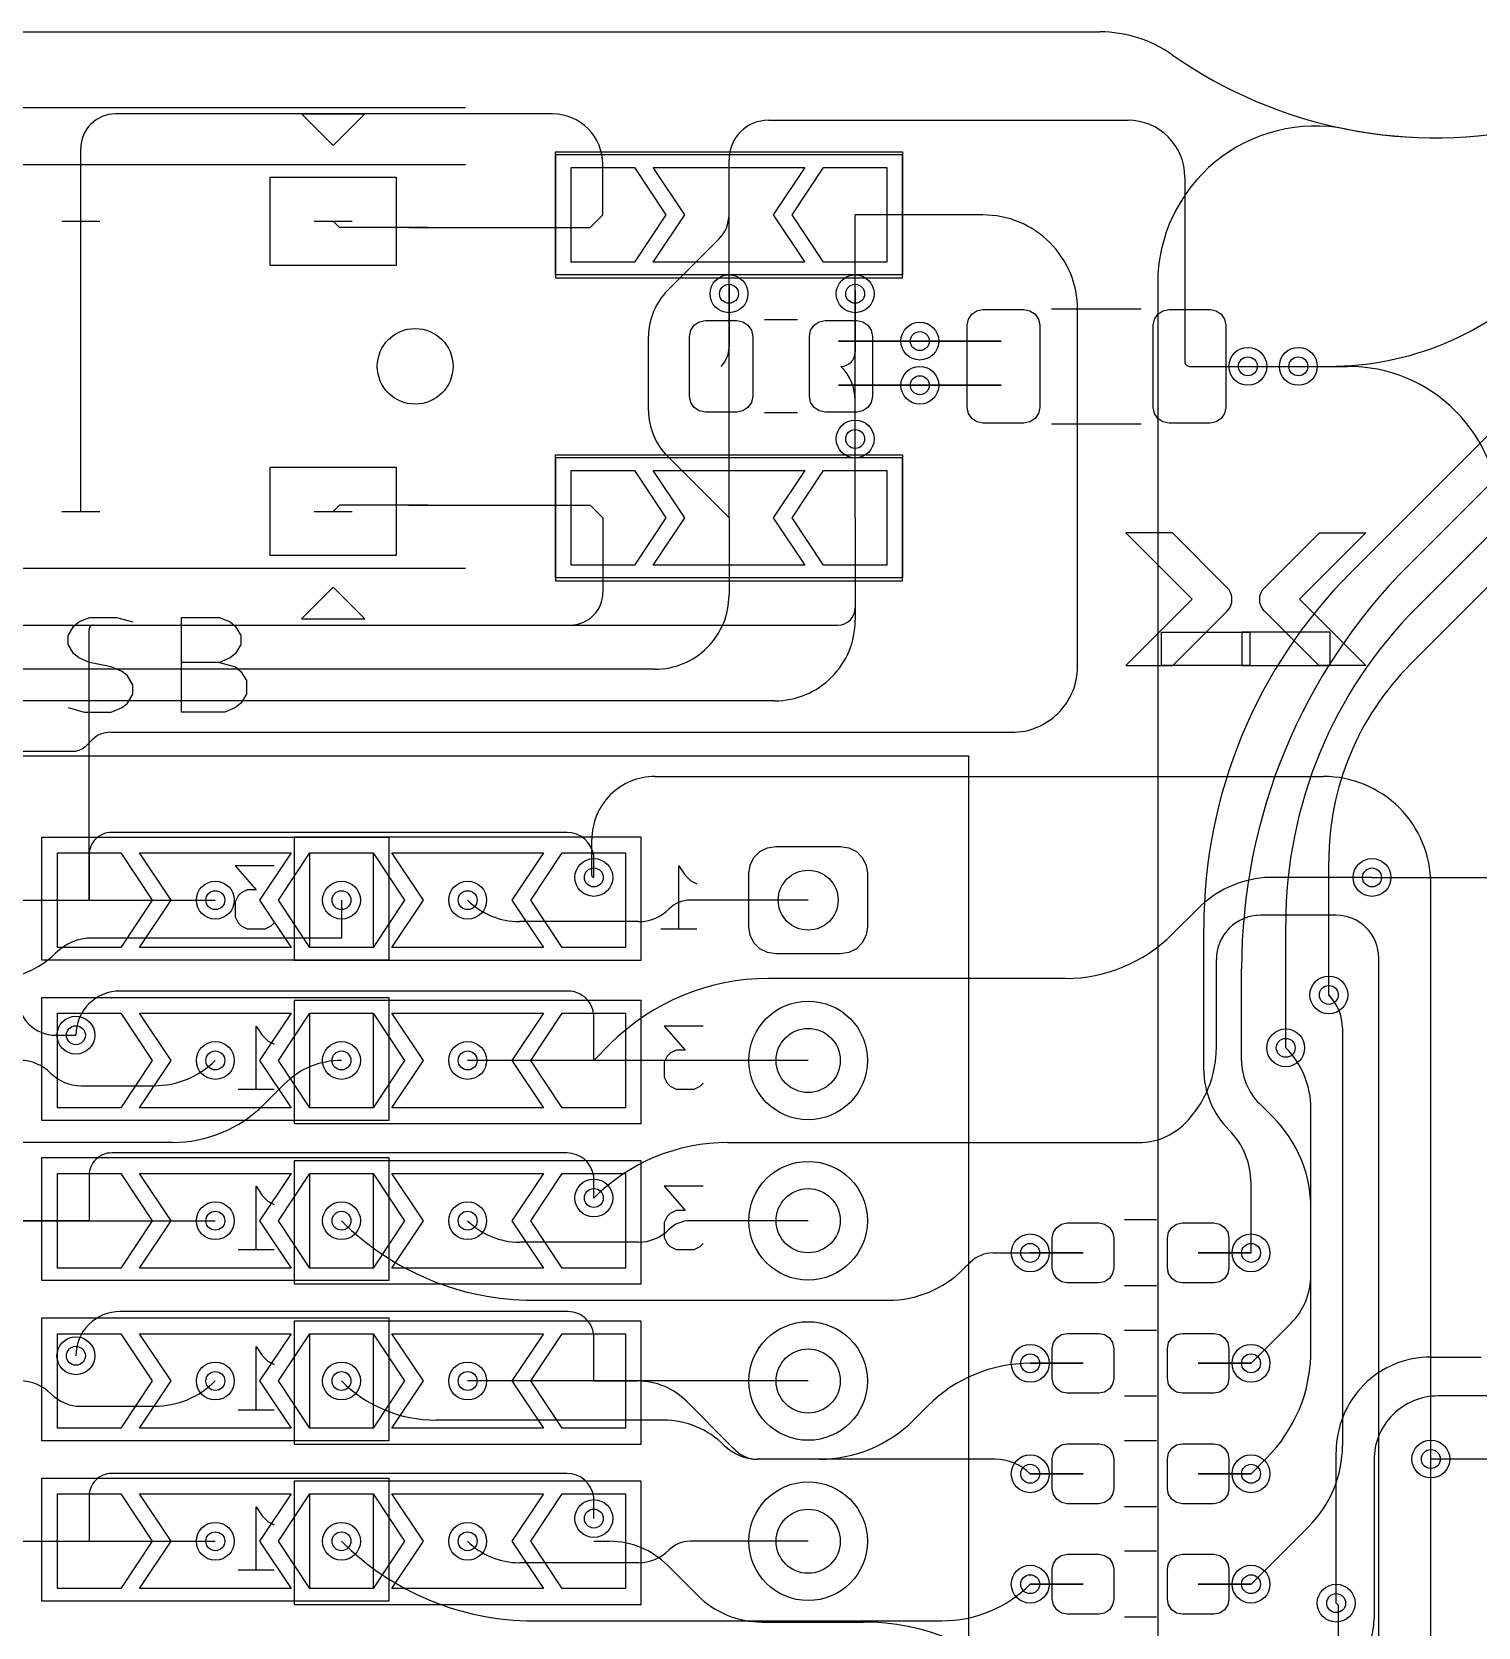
# Model space of a CAD drawing. Header units: millimetres. Extents: x -220 to 263, y -14 to 135.
# Drawn here: x 46.75 to 69.67, y 95.12 to 120.4 of the extents above; entities that cross this region are included whole.
import ezdxf

# ---------------------------------------------------------------- set-up
doc = ezdxf.new("R2010")
doc.units = ezdxf.units.MM
doc.layers.get('0').update_dxf_attribs({"color": 96, "lineweight": 25, "true_color": 0x008000})
for name, color, linetype, lineweight, true_color in [('livello 10', 6, 'Continuous', 25, 0xff00ff), ('livello 11', 30, 'Continuous', 25, 0xff7f00), ('livello 8', 18, 'Continuous', 25, 0x000000), ('livello 9', 18, 'Continuous', 25, 0x000000)]:
    doc.layers.add(name, color=color, linetype=linetype, lineweight=lineweight, true_color=true_color)

msp = doc.modelspace()

# ---------------------------------------------------------------- linework, layer by layer
msp.add_line((42, 120.399), (63.676, 120.399))
for centre, radius, start, end in [((63.676, 118.399), 2, 54.9921, 90), ((69, 126), 7.28, 234.9921, 282.8183)]:
    msp.add_arc(centre, radius, start, end)
at = {"layer": 'livello 10'}
msp.add_line((64.593, 116.408), (64.593, 56.545), dxfattribs=at)
for centre, radius, start, end in [((67.093, 116.408), 2.5, 78.7536, 180), ((69, 126), 7.28, 258.7536, 282.8183)]:
    msp.add_arc(centre, radius, start, end, dxfattribs=at)
at = {"layer": 'livello 11', "color": 250, "true_color": 0x2f2d31, "flags": 128}
msp.add_lwpolyline([(42, 120.399), (63.676, 120.399)], dxfattribs=at)
for points in [[(64.823, 120.037, 0.153955), (63.676, 120.399)], [(64.823, 120.037, 0.211765), (70.615, 118.901)]]:
    msp.add_lwpolyline(points, format="xyb", dxfattribs=at)
at = {"layer": 'livello 11', "color": 168, "true_color": 0x0d115e, "flags": 128}
for points in [[(42.223, 119.199), (53.623, 119.199)], [(55.048, 118.499), (60.548, 118.499)], [(55.048, 116.549), (55.048, 118.499)], [(60.548, 118.499), (60.548, 116.549)], [(60.548, 116.549), (55.048, 116.549)], [(58.884, 115.834), (58.361, 115.834)], [(62.911, 116.009), (64.334, 116.009)], [(58.884, 114.364), (58.361, 114.364)], [(62.911, 114.189), (64.334, 114.189)], [(55.048, 113.699), (60.548, 113.699)], [(55.048, 111.749), (55.048, 113.699)], [(60.548, 113.699), (60.548, 111.749)], [(65.141, 111.409), (64.091, 110.358), (64.834, 110.358), (65.695, 111.22), (65.717, 111.244), (65.735, 111.27), (65.749, 111.298), (65.76, 111.327), (65.767, 111.358), (65.77, 111.391), (65.77, 111.405), (65.769, 111.438), (65.763, 111.47), (65.754, 111.499), (65.741, 111.528), (65.724, 111.555), (65.704, 111.58), (65.695, 111.589), (64.826, 112.459), (64.091, 112.459), (65.141, 111.409)], [(42.223, 111.899), (53.623, 111.899)], [(60.548, 111.749), (55.048, 111.749)], [(51.523, 111.599), (51.023, 111.099)], [(52.023, 111.099), (51.523, 111.599)], [(47.405, 110.978), (47.491, 111.049)], [(47.491, 111.049), (47.662, 111.121)], [(47.662, 111.121), (48.091, 111.121)], [(48.091, 111.121), (48.348, 111.049)], [(49.12, 109.621), (49.12, 111.121)], [(49.12, 111.121), (49.719, 111.121)], [(49.719, 111.121), (49.891, 111.049)], [(49.891, 111.049), (49.977, 110.978)], [(51.023, 111.099), (52.023, 111.099)], [(47.32, 110.835), (47.405, 110.978)], [(47.32, 110.692), (47.32, 110.835)], [(49.977, 110.978), (50.062, 110.835)], [(50.062, 110.835), (50.062, 110.692)], [(65.926, 110.358), (67.329, 110.358), (67.329, 110.884), (65.926, 110.884), (65.926, 110.358)], [(47.405, 110.549), (47.32, 110.692)], [(47.491, 110.478), (47.405, 110.549)], [(47.662, 110.406), (47.491, 110.478)], [(49.891, 110.478), (49.719, 110.406)], [(49.977, 110.549), (49.891, 110.478)], [(50.062, 110.692), (49.977, 110.549)], [(48.005, 110.335), (47.662, 110.406)], [(48.177, 110.263), (48.005, 110.335)], [(48.262, 110.192), (48.177, 110.263)], [(49.719, 110.406), (49.12, 110.406)], [(49.719, 110.406), (49.977, 110.335)], [(49.977, 110.335), (50.062, 110.263)], [(50.062, 110.263), (50.148, 110.121)], [(48.348, 110.049), (48.262, 110.192)], [(48.348, 109.906), (48.348, 110.049)], [(50.148, 110.121), (50.148, 109.906)], [(48.177, 109.692), (48.262, 109.763)], [(48.262, 109.763), (48.348, 109.906)], [(50.062, 109.763), (49.977, 109.692)], [(50.148, 109.906), (50.062, 109.763)], [(47.32, 109.692), (47.577, 109.621)], [(47.577, 109.621), (48.005, 109.621)], [(48.005, 109.621), (48.177, 109.692)], [(49.805, 109.621), (49.12, 109.621)], [(49.977, 109.692), (49.805, 109.621)], [(41.019, 108.925), (61.593, 108.925)], [(61.593, 108.925), (61.593, 56.093)], [(46.905, 107.639), (52.405, 107.639)], [(46.905, 105.689), (46.905, 107.639)], [(52.405, 107.639), (52.405, 105.689)], [(52.405, 105.689), (46.905, 105.689)], [(46.905, 105.099), (52.405, 105.099)], [(46.905, 103.149), (46.905, 105.099)], [(52.405, 105.099), (52.405, 103.149)], [(52.405, 103.149), (46.905, 103.149)], [(46.905, 102.559), (52.405, 102.559)], [(46.905, 100.609), (46.905, 102.559)], [(52.405, 102.559), (52.405, 100.609)], [(64.577, 101.571), (64.068, 101.571)], [(52.405, 100.609), (46.905, 100.609)], [(64.577, 100.526), (64.068, 100.526)], [(46.905, 100.019), (52.405, 100.019)], [(46.905, 98.069), (46.905, 100.019)], [(52.405, 100.019), (52.405, 98.069)], [(64.577, 99.821), (64.068, 99.821)], [(64.577, 98.776), (64.068, 98.776)], [(52.405, 98.069), (46.905, 98.069)], [(64.577, 98.071), (64.068, 98.071)], [(46.905, 97.479), (52.405, 97.479)], [(46.905, 95.529), (46.905, 97.479)], [(52.405, 97.479), (52.405, 95.529)], [(64.577, 97.026), (64.068, 97.026)], [(64.577, 96.321), (64.068, 96.321)], [(52.405, 95.529), (46.905, 95.529)], [(64.577, 95.276), (64.068, 95.276)]]:
    msp.add_lwpolyline(points, dxfattribs=at)
at = {"layer": 'livello 11', "color": 139, "true_color": 0x174d58, "flags": 128}
for points in [[(51.023, 119.099), (52.023, 119.099)], [(51.523, 118.599), (51.023, 119.099)], [(52.023, 119.099), (51.523, 118.599)], [(55.048, 118.449), (55.048, 116.499)], [(60.548, 118.449), (55.048, 118.449)], [(60.548, 116.499), (60.548, 118.449)], [(42.223, 118.299), (53.623, 118.299)], [(55.048, 116.499), (60.548, 116.499)], [(58.884, 115.834), (58.361, 115.834)], [(62.911, 116.009), (64.334, 116.009)], [(58.884, 114.364), (58.361, 114.364)], [(62.911, 114.189), (64.334, 114.189)], [(55.048, 113.649), (55.048, 111.699)], [(60.548, 113.649), (55.048, 113.649)], [(60.548, 111.699), (60.548, 113.649)], [(66.841, 111.409), (67.891, 110.358), (67.148, 110.358), (66.287, 111.22), (66.265, 111.244), (66.247, 111.27), (66.233, 111.298), (66.222, 111.327), (66.215, 111.358), (66.212, 111.391), (66.212, 111.405), (66.213, 111.438), (66.219, 111.47), (66.228, 111.499), (66.241, 111.528), (66.257, 111.555), (66.278, 111.58), (66.287, 111.589), (67.156, 112.459), (67.891, 112.459), (66.841, 111.409)], [(55.048, 111.699), (60.548, 111.699)], [(42.223, 110.999), (53.623, 110.999)], [(66.055, 110.358), (64.653, 110.358), (64.653, 110.884), (66.055, 110.884), (66.055, 110.358)], [(56.405, 107.639), (50.905, 107.639)], [(50.905, 107.639), (50.905, 105.689)], [(56.405, 105.689), (56.405, 107.639)], [(50.588, 107.184), (49.969, 107.184)], [(49.969, 107.184), (50.302, 106.803)], [(57.005, 106.184), (57.005, 107.184)], [(57.005, 107.184), (57.1, 107.041)], [(57.1, 107.041), (57.195, 106.946)], [(57.195, 106.946), (57.29, 106.898)], [(50.016, 106.708), (49.969, 106.613)], [(50.064, 106.755), (50.016, 106.708)], [(50.159, 106.803), (50.064, 106.755)], [(50.302, 106.803), (50.159, 106.803)], [(49.969, 106.613), (49.969, 106.375)], [(49.969, 106.375), (50.016, 106.279)], [(50.016, 106.279), (50.064, 106.232)], [(50.064, 106.232), (50.159, 106.184)], [(50.159, 106.184), (50.445, 106.184)], [(50.445, 106.184), (50.54, 106.232)], [(50.54, 106.232), (50.588, 106.279)], [(56.719, 106.184), (57.29, 106.184)], [(50.905, 105.689), (56.405, 105.689)], [(50.905, 105.049), (50.905, 103.099)], [(56.405, 105.049), (50.905, 105.049)], [(56.405, 103.099), (56.405, 105.049)], [(50.305, 103.644), (50.305, 104.644)], [(50.305, 104.644), (50.4, 104.501)], [(50.4, 104.501), (50.495, 104.406)], [(57.388, 104.644), (56.769, 104.644)], [(56.769, 104.644), (57.102, 104.263)], [(50.495, 104.406), (50.59, 104.358)], [(56.816, 104.168), (56.769, 104.073)], [(56.864, 104.216), (56.816, 104.168)], [(56.959, 104.263), (56.864, 104.216)], [(57.102, 104.263), (56.959, 104.263)], [(56.769, 104.073), (56.769, 103.835)], [(56.769, 103.835), (56.816, 103.739)], [(56.816, 103.739), (56.864, 103.692)], [(56.864, 103.692), (56.959, 103.644)], [(57.245, 103.644), (57.34, 103.692)], [(57.34, 103.692), (57.388, 103.739)], [(50.019, 103.644), (50.59, 103.644)], [(56.959, 103.644), (57.245, 103.644)], [(50.905, 103.099), (56.405, 103.099)], [(50.905, 102.509), (50.905, 100.559)], [(56.405, 102.509), (50.905, 102.509)], [(56.405, 100.559), (56.405, 102.509)], [(50.305, 101.104), (50.305, 102.104)], [(50.305, 102.104), (50.4, 101.961)], [(50.4, 101.961), (50.495, 101.866)], [(57.388, 102.104), (56.769, 102.104)], [(56.769, 102.104), (57.102, 101.723)], [(50.495, 101.866), (50.59, 101.818)], [(56.816, 101.628), (56.769, 101.533)], [(56.864, 101.675), (56.816, 101.628)], [(56.959, 101.723), (56.864, 101.675)], [(57.102, 101.723), (56.959, 101.723)], [(56.769, 101.533), (56.769, 101.295)], [(64.577, 101.571), (64.068, 101.571)], [(56.769, 101.295), (56.816, 101.199)], [(56.816, 101.199), (56.864, 101.152)], [(56.864, 101.152), (56.959, 101.104)], [(57.245, 101.104), (57.34, 101.152)], [(57.34, 101.152), (57.388, 101.199)], [(50.019, 101.104), (50.59, 101.104)], [(56.959, 101.104), (57.245, 101.104)], [(50.905, 100.559), (56.405, 100.559)], [(64.577, 100.526), (64.068, 100.526)], [(50.905, 99.969), (50.905, 98.019)], [(56.405, 99.969), (50.905, 99.969)], [(56.405, 98.019), (56.405, 99.969)], [(64.577, 99.821), (64.068, 99.821)], [(50.305, 98.564), (50.305, 99.564)], [(50.305, 99.564), (50.4, 99.421)], [(50.4, 99.421), (50.495, 99.326)], [(50.495, 99.326), (50.59, 99.278)], [(64.577, 98.776), (64.068, 98.776)], [(50.019, 98.564), (50.59, 98.564)], [(50.905, 98.019), (56.405, 98.019)], [(64.577, 98.071), (64.068, 98.071)], [(50.905, 97.429), (50.905, 95.479)], [(56.405, 97.429), (50.905, 97.429)], [(56.405, 95.479), (56.405, 97.429)], [(50.305, 96.024), (50.305, 97.024)], [(50.305, 97.024), (50.4, 96.881)], [(50.4, 96.881), (50.495, 96.786)], [(64.577, 97.026), (64.068, 97.026)], [(50.495, 96.786), (50.59, 96.738)], [(64.577, 96.321), (64.068, 96.321)], [(50.019, 96.024), (50.59, 96.024)], [(50.905, 95.479), (56.405, 95.479)], [(64.577, 95.276), (64.068, 95.276)]]:
    msp.add_lwpolyline(points, dxfattribs=at)
at = {"layer": 'livello 8', "color": 163, "true_color": 0x4d7fc4, "flags": 128}
for points in [[(48.071, 119.099, 0.414214), (47.523, 118.55)], [(55.798, 118.299, 0.414214), (54.998, 119.099)], [(57.638, 117.115, 0.198932), (57.798, 117.499)], [(63.323, 115.999, 0.414214), (61.823, 117.499)], [(56.823, 116.299, 0.198935), (56.523, 115.575)], [(57.672, 115.099, 0.19894), (57.798, 115.401)], [(59.573, 115.099, 0.414214), (59.798, 115.324)], [(59.798, 114.556, 0.198912), (59.573, 115.099)], [(70.023, 112.68, 0.414214), (67.603, 115.099)], [(56.523, 114.399, 0.198914), (56.823, 113.673)], [(55.282, 110.999, 0.414214), (55.798, 111.515)], [(56.623, 110.299, 0.414214), (57.798, 111.474)], [(58.523, 109.799, 0.414214), (59.798, 111.074)], [(62.281, 109.299, 0.414214), (63.323, 110.341)], [(47.988, 109.299, 0.198896), (47.705, 109.182)], [(47.448, 109.002, 0.129257), (47.623, 109.099)], [(56.623, 108.599, 0.414214), (55.623, 107.599)], [(68.923, 106.899, 0.414214), (67.223, 108.599)], [(55.623, 107.031, 0.414214), (55.655, 106.999)], [(66.29, 106.997, 0.176202), (65.228, 106.504)], [(66.223, 106.399, 0.414214), (65.523, 105.699)], [(68.098, 105.724, 0.414214), (67.423, 106.399)], [(47.702, 106.039, 0.198912), (47.123, 105.799)], [(63.133, 105.399, 0.198922), (64.823, 106.099)], [(46.157, 105.399, 0.198913), (47.123, 105.799)], [(48.145, 105.199, 0.414214), (47.445, 104.499)], [(55.655, 104.789, 0.414214), (55.245, 105.199)], [(58.423, 105.399, 0.198914), (55.916, 104.361)], [(67.523, 104.613, 0.198898), (67.306, 105.137)], [(67.317, 105.125, 0.198921), (67.34, 105.116)], [(65.023, 103.099, 0.1989), (65.523, 104.306)], [(67.023, 103.333, 0.198913), (66.623, 104.299)], [(47.044, 103.899, 0.19891), (46.562, 104.099)], [(48.689, 103.699, 0.198913), (49.655, 104.099)], [(51.655, 104.099, 0.198911), (50.746, 103.723)], [(47.045, 103.899, 0.19891), (47.527, 103.699)], [(48.974, 102.799, 0.198924), (50.423, 103.399)], [(64.298, 102.799, 0.198914), (65.023, 103.099)], [(57.779, 102.799, 0.198912), (55.655, 101.919)], [(48.145, 100.119, 0.414214), (47.445, 99.419)], [(55.655, 99.709, 0.414214), (55.245, 100.119)], [(66.315, 97.792, 0.198917), (67.023, 99.499)], [(47.044, 98.819, 0.19891), (46.562, 99.019)], [(48.689, 98.619, 0.198913), (49.655, 99.019)], [(57.122, 98.699, 0.19891), (56.35, 99.019)], [(47.045, 98.819, 0.19891), (47.527, 98.619)], [(57.901, 97.921, 0.199014), (58.242, 97.779)], [(66.992, 96.719, 0.198907), (67.523, 97.999)], [(62.572, 97.549, 0.198909), (62.017, 97.779)], [(56.822, 96.099, 0.198892), (55.905, 96.479)], [(57.298, 95.623, 0.198926), (58.323, 95.199)], [(62.483, 94.138, 0.198907), (59.923, 95.199)]]:
    msp.add_lwpolyline(points, format="xyb", dxfattribs=at)
for points in [[(54.998, 119.099), (48.071, 119.099)], [(47.523, 117.399), (47.523, 118.55)], [(50.523, 116.699), (50.523, 118.099), (52.523, 118.099), (52.523, 116.699), (50.523, 116.699)], [(56.798, 117.499), (56.298, 116.749), (55.298, 116.749), (55.298, 118.249), (56.298, 118.249), (56.798, 117.499)], [(55.798, 117.499), (55.798, 118.299)], [(58.498, 117.499), (58.998, 116.749), (56.598, 116.749), (57.098, 117.499), (56.598, 118.249), (58.998, 118.249), (58.498, 117.499)], [(58.798, 117.499), (59.298, 118.249), (60.298, 118.249), (60.298, 116.749), (59.298, 116.749), (58.798, 117.499)], [(47.223, 117.399), (47.823, 117.399)], [(47.523, 112.799), (47.523, 117.399)], [(51.623, 117.299), (51.523, 117.399)], [(61.823, 117.499), (59.798, 117.499)], [(53.023, 117.299), (51.623, 117.299)], [(52.723, 117.299), (53.323, 117.299)], [(56.823, 116.299), (57.638, 117.115)], [(57.798, 116.249), (57.798, 115.401)], [(59.798, 116.249), (59.798, 115.324)], [(58.173, 114.624), (58.153, 114.528), (58.099, 114.447), (58.018, 114.393), (57.923, 114.374), (57.423, 114.374), (57.327, 114.393), (57.246, 114.447), (57.192, 114.528), (57.173, 114.624), (57.173, 115.574), (57.192, 115.67), (57.246, 115.751), (57.327, 115.805), (57.423, 115.824), (57.923, 115.824), (58.018, 115.805), (58.099, 115.751), (58.153, 115.67), (58.173, 115.574), (58.173, 114.624)], [(60.073, 114.624), (60.053, 114.528), (59.999, 114.447), (59.918, 114.393), (59.823, 114.374), (59.323, 114.374), (59.227, 114.393), (59.146, 114.447), (59.092, 114.528), (59.073, 114.624), (59.073, 115.574), (59.092, 115.67), (59.146, 115.751), (59.227, 115.805), (59.323, 115.824), (59.823, 115.824), (59.918, 115.805), (59.999, 115.751), (60.053, 115.67), (60.073, 115.574), (60.073, 114.624)], [(61.573, 115.749), (61.592, 115.845), (61.646, 115.926), (61.727, 115.98), (61.823, 115.999), (62.473, 115.999), (62.568, 115.98), (62.649, 115.926), (62.703, 115.845), (62.723, 115.749), (62.723, 114.449), (62.703, 114.353), (62.649, 114.272), (62.568, 114.218), (62.473, 114.199), (61.823, 114.199), (61.727, 114.218), (61.646, 114.272), (61.592, 114.353), (61.573, 114.449), (61.573, 115.749)], [(63.323, 110.341), (63.323, 115.999)], [(64.523, 115.749), (64.542, 115.845), (64.596, 115.926), (64.677, 115.98), (64.773, 115.999), (65.423, 115.999), (65.518, 115.98), (65.599, 115.926), (65.653, 115.845), (65.673, 115.749), (65.673, 114.449), (65.653, 114.353), (65.599, 114.272), (65.518, 114.218), (65.423, 114.199), (64.773, 114.199), (64.677, 114.218), (64.596, 114.272), (64.542, 114.353), (64.523, 114.449), (64.523, 115.749)], [(56.523, 114.399), (56.523, 115.575)], [(62.11, 115.499), (59.535, 115.499)], [(65.098, 115.099), (67.603, 115.099)], [(62.11, 114.799), (59.535, 114.799)], [(59.798, 113.948), (59.798, 114.556)], [(57.798, 112.699), (56.823, 113.673)], [(50.523, 112.099), (50.523, 113.499), (52.523, 113.499), (52.523, 112.099), (50.523, 112.099)], [(56.798, 112.699), (56.298, 111.949), (55.298, 111.949), (55.298, 113.449), (56.298, 113.449), (56.798, 112.699)], [(58.498, 112.699), (58.998, 111.949), (56.598, 111.949), (57.098, 112.699), (56.598, 113.449), (58.998, 113.449), (58.498, 112.699)], [(58.798, 112.699), (59.298, 113.449), (60.298, 113.449), (60.298, 111.949), (59.298, 111.949), (58.798, 112.699)], [(47.223, 112.799), (47.823, 112.799)], [(51.623, 112.899), (51.523, 112.799)], [(53.023, 112.899), (51.623, 112.899)], [(52.723, 112.899), (53.323, 112.899)], [(55.798, 112.699), (55.798, 111.515)], [(57.798, 112.699), (57.798, 111.474)], [(59.798, 112.699), (59.798, 111.074)], [(45.517, 110.999), (55.282, 110.999)], [(56.623, 110.299), (43.362, 110.299)], [(58.523, 109.799), (43.772, 109.799)], [(47.988, 109.299), (62.281, 109.299)], [(46.125, 109.002), (47.448, 109.002)], [(47.623, 109.099), (47.705, 109.182)], [(56.623, 108.599), (67.223, 108.599)], [(55.623, 107.031), (55.623, 107.599)], [(58.538, 105.789), (58.406, 105.81), (58.288, 105.87), (58.194, 105.964), (58.134, 106.083), (58.113, 106.214), (58.113, 107.064), (58.134, 107.195), (58.194, 107.314), (58.288, 107.408), (58.406, 107.468), (58.538, 107.489), (59.567, 107.489), (59.699, 107.468), (59.817, 107.408), (59.911, 107.314), (59.972, 107.195), (59.992, 107.064), (59.992, 106.214), (59.972, 106.083), (59.911, 105.964), (59.817, 105.87), (59.699, 105.81), (59.567, 105.789), (58.538, 105.789)], [(52.655, 106.639), (52.155, 105.889), (51.155, 105.889), (51.155, 107.389), (52.155, 107.389), (52.655, 106.639)], [(52.955, 106.639), (52.455, 107.389), (54.855, 107.389), (54.355, 106.639), (54.855, 105.889), (52.455, 105.889), (52.955, 106.639)], [(54.655, 106.639), (55.155, 107.389), (56.155, 107.389), (56.155, 105.889), (55.155, 105.889), (54.655, 106.639)], [(67.988, 106.997), (66.29, 106.997)], [(67.991, 106.999), (67.988, 106.997)], [(68.923, 78.837), (68.923, 106.899)], [(43.813, 106.639), (49.655, 106.639)], [(51.655, 106.639), (51.655, 106.039)], [(65.228, 106.504), (64.823, 106.099)], [(67.423, 106.399), (66.223, 106.399)], [(51.655, 106.039), (47.702, 106.039)], [(65.523, 104.306), (65.523, 105.699)], [(68.098, 86.734), (68.098, 105.724)], [(50.623, 105.199), (48.145, 105.199)], [(55.245, 105.199), (50.623, 105.199)], [(63.133, 105.399), (58.423, 105.399)], [(67.317, 105.125), (67.306, 105.137)], [(52.655, 104.099), (52.155, 103.349), (51.155, 103.349), (51.155, 104.849), (52.155, 104.849), (52.655, 104.099)], [(54.355, 104.099), (54.855, 103.349), (52.455, 103.349), (52.955, 104.099), (52.455, 104.849), (54.855, 104.849), (54.355, 104.099)], [(54.655, 104.099), (55.155, 104.849), (56.155, 104.849), (56.155, 103.349), (55.155, 103.349), (54.655, 104.099)], [(55.655, 104.099), (55.655, 104.789)], [(67.523, 104.613), (67.523, 97.999)], [(55.916, 104.361), (55.655, 104.099)], [(47.527, 103.699), (48.689, 103.699)], [(50.746, 103.723), (50.423, 103.399)], [(67.023, 102.499), (67.023, 103.333)], [(48.974, 102.799), (43.223, 102.799)], [(57.779, 102.799), (64.298, 102.799)], [(67.023, 99.499), (67.023, 102.499)], [(52.655, 101.559), (52.155, 100.809), (51.155, 100.809), (51.155, 102.309), (52.155, 102.309), (52.655, 101.559)], [(54.355, 101.559), (54.855, 100.809), (52.455, 100.809), (52.955, 101.559), (52.455, 102.309), (54.855, 102.309), (54.355, 101.559)], [(54.655, 101.559), (55.155, 102.309), (56.155, 102.309), (56.155, 100.809), (55.155, 100.809), (54.655, 101.559)], [(43.813, 101.559), (49.655, 101.559)], [(63.898, 100.811), (63.879, 100.721), (63.828, 100.644), (63.751, 100.592), (63.66, 100.574), (63.16, 100.574), (63.069, 100.592), (62.992, 100.644), (62.941, 100.721), (62.923, 100.811), (62.923, 101.286), (62.941, 101.377), (62.992, 101.454), (63.069, 101.506), (63.16, 101.524), (63.66, 101.524), (63.751, 101.506), (63.828, 101.454), (63.879, 101.377), (63.898, 101.286), (63.898, 100.811)], [(65.723, 100.811), (65.704, 100.721), (65.653, 100.644), (65.576, 100.592), (65.485, 100.574), (64.985, 100.574), (64.894, 100.592), (64.817, 100.644), (64.766, 100.721), (64.748, 100.811), (64.748, 101.286), (64.766, 101.377), (64.817, 101.454), (64.894, 101.506), (64.985, 101.524), (65.485, 101.524), (65.576, 101.506), (65.653, 101.454), (65.704, 101.377), (65.723, 101.286), (65.723, 100.811)], [(62.573, 101.049), (63.41, 101.049)], [(66.073, 101.049), (65.235, 101.049)], [(55.245, 100.119), (48.145, 100.119)], [(52.655, 99.019), (52.155, 98.269), (51.155, 98.269), (51.155, 99.769), (52.155, 99.769), (52.655, 99.019)], [(54.355, 99.019), (54.855, 98.269), (52.455, 98.269), (52.955, 99.019), (52.455, 99.769), (54.855, 99.769), (54.355, 99.019)], [(54.655, 99.019), (55.155, 99.769), (56.155, 99.769), (56.155, 98.269), (55.155, 98.269), (54.655, 99.019)], [(55.655, 99.019), (55.655, 99.709)], [(63.898, 99.061), (63.879, 98.971), (63.828, 98.894), (63.751, 98.842), (63.66, 98.824), (63.16, 98.824), (63.069, 98.842), (62.992, 98.894), (62.941, 98.971), (62.923, 99.061), (62.923, 99.536), (62.941, 99.627), (62.992, 99.704), (63.069, 99.756), (63.16, 99.774), (63.66, 99.774), (63.751, 99.756), (63.828, 99.704), (63.879, 99.627), (63.898, 99.536), (63.898, 99.061)], [(65.723, 99.061), (65.704, 98.971), (65.653, 98.894), (65.576, 98.842), (65.485, 98.824), (64.985, 98.824), (64.894, 98.842), (64.817, 98.894), (64.766, 98.971), (64.748, 99.061), (64.748, 99.536), (64.766, 99.627), (64.817, 99.704), (64.894, 99.756), (64.985, 99.774), (65.485, 99.774), (65.576, 99.756), (65.653, 99.704), (65.704, 99.627), (65.723, 99.536), (65.723, 99.061)], [(63.41, 99.299), (62.573, 99.299)], [(65.235, 99.299), (66.073, 99.299)], [(55.655, 99.019), (56.35, 99.019)], [(47.527, 98.619), (48.689, 98.619)], [(57.123, 98.699), (57.823, 97.999)], [(57.823, 97.999), (57.881, 97.94)], [(57.901, 97.921), (57.823, 97.999)], [(63.898, 97.311), (63.879, 97.221), (63.828, 97.144), (63.751, 97.092), (63.66, 97.074), (63.16, 97.074), (63.069, 97.092), (62.992, 97.144), (62.941, 97.221), (62.923, 97.311), (62.923, 97.786), (62.941, 97.877), (62.992, 97.954), (63.069, 98.006), (63.16, 98.024), (63.66, 98.024), (63.751, 98.006), (63.828, 97.954), (63.879, 97.877), (63.898, 97.786), (63.898, 97.311)], [(65.723, 97.311), (65.704, 97.221), (65.653, 97.144), (65.576, 97.092), (65.485, 97.074), (64.985, 97.074), (64.894, 97.092), (64.817, 97.144), (64.766, 97.221), (64.748, 97.311), (64.748, 97.786), (64.766, 97.877), (64.817, 97.954), (64.894, 98.006), (64.985, 98.024), (65.485, 98.024), (65.576, 98.006), (65.653, 97.954), (65.704, 97.877), (65.723, 97.786), (65.723, 97.311)], [(62.017, 97.779), (58.242, 97.779)], [(66.073, 97.549), (66.315, 97.792)], [(62.573, 97.549), (63.41, 97.549)], [(66.073, 97.549), (65.235, 97.549)], [(52.655, 96.479), (52.155, 95.729), (51.155, 95.729), (51.155, 97.229), (52.155, 97.229), (52.655, 96.479)], [(54.355, 96.479), (54.855, 95.729), (52.455, 95.729), (52.955, 96.479), (52.455, 97.229), (54.855, 97.229), (54.355, 96.479)], [(54.655, 96.479), (55.155, 97.229), (56.155, 97.229), (56.155, 95.729), (55.155, 95.729), (54.655, 96.479)], [(66.992, 96.719), (66.073, 95.799)], [(43.813, 96.479), (49.655, 96.479)], [(55.655, 96.479), (55.905, 96.479)], [(56.823, 96.099), (57.298, 95.623)], [(63.898, 95.561), (63.879, 95.471), (63.828, 95.394), (63.751, 95.342), (63.66, 95.324), (63.16, 95.324), (63.069, 95.342), (62.992, 95.394), (62.941, 95.471), (62.923, 95.561), (62.923, 96.036), (62.941, 96.127), (62.992, 96.204), (63.069, 96.256), (63.16, 96.274), (63.66, 96.274), (63.751, 96.256), (63.828, 96.204), (63.879, 96.127), (63.898, 96.036), (63.898, 95.561)], [(65.723, 95.561), (65.704, 95.471), (65.653, 95.394), (65.576, 95.342), (65.485, 95.324), (64.985, 95.324), (64.894, 95.342), (64.817, 95.394), (64.766, 95.471), (64.748, 95.561), (64.748, 96.036), (64.766, 96.127), (64.817, 96.204), (64.894, 96.256), (64.985, 96.274), (65.485, 96.274), (65.576, 96.256), (65.653, 96.204), (65.704, 96.127), (65.723, 96.036), (65.723, 95.561)], [(62.573, 95.799), (63.41, 95.799)], [(66.073, 95.799), (65.235, 95.799)], [(67.423, 95.499), (67.456, 95.465)], [(67.456, 95.465), (67.456, 88.051)], [(58.323, 95.199), (59.923, 95.199)]]:
    msp.add_lwpolyline(points, dxfattribs=at)
at = {"layer": 'livello 8', "color": 7, "flags": 128}
for points in [[(47.223, 117.399), (47.823, 117.399)], [(51.223, 117.399), (51.823, 117.399)], [(52.723, 117.299), (53.323, 117.299)], [(47.223, 112.799), (47.823, 112.799)], [(51.223, 112.799), (51.823, 112.799)], [(52.723, 112.899), (53.323, 112.899)]]:
    msp.add_lwpolyline(points, dxfattribs=at)
at = {"layer": 'livello 8', "color": 7, "true_color": 0xececec}
for centre in [(57.798, 116.249), (59.798, 116.249), (60.823, 115.499), (66.023, 115.099), (66.823, 115.099), (60.823, 114.799), (59.798, 113.948), (55.655, 106.999), (67.991, 106.999), (49.655, 106.639), (51.655, 106.639), (53.655, 106.639), (67.306, 105.137), (47.445, 104.499), (66.623, 104.299), (49.655, 104.099), (51.655, 104.099), (53.655, 104.099), (55.655, 101.919), (49.655, 101.559), (51.655, 101.559), (53.655, 101.559), (62.573, 101.049), (66.073, 101.049), (47.445, 99.419), (62.573, 99.299), (66.073, 99.299), (49.655, 99.019), (51.655, 99.019), (53.655, 99.019), (62.573, 97.549), (66.073, 97.549), (68.923, 97.782), (55.655, 96.839), (49.655, 96.479), (51.655, 96.479), (53.655, 96.479), (62.573, 95.799), (66.073, 95.799), (67.423, 95.499)]:
    msp.add_circle(centre, 0.3, dxfattribs=at)
at = {"layer": 'livello 8', "color": 7}
for centre, radius in [((57.798, 116.249), 0.15), ((59.798, 116.249), 0.15), ((52.823, 115.099), 0.6), ((52.823, 115.099), 0.6), ((60.823, 115.499), 0.15), ((66.023, 115.099), 0.15), ((66.823, 115.099), 0.15), ((60.823, 114.799), 0.15), ((59.798, 113.948), 0.15), ((55.655, 106.999), 0.15), ((59.053, 106.639), 0.475), ((67.991, 106.999), 0.15), ((49.655, 106.639), 0.15), ((51.655, 106.639), 0.15), ((53.655, 106.639), 0.15), ((67.306, 105.137), 0.15), ((47.445, 104.499), 0.15), ((59.053, 104.099), 0.508), ((66.623, 104.299), 0.15), ((49.655, 104.099), 0.15), ((51.655, 104.099), 0.15), ((53.655, 104.099), 0.15), ((55.655, 101.919), 0.15), ((59.053, 101.559), 0.508), ((49.655, 101.559), 0.15), ((51.655, 101.559), 0.15), ((53.655, 101.559), 0.15), ((62.573, 101.049), 0.15), ((66.073, 101.049), 0.15), ((47.445, 99.419), 0.15), ((59.053, 99.019), 0.508), ((62.573, 99.299), 0.15), ((66.073, 99.299), 0.15), ((49.655, 99.019), 0.15), ((51.655, 99.019), 0.15), ((53.655, 99.019), 0.15), ((68.923, 97.782), 0.15), ((62.573, 97.549), 0.15), ((66.073, 97.549), 0.15), ((55.655, 96.839), 0.15), ((59.053, 96.479), 0.508), ((49.655, 96.479), 0.15), ((51.655, 96.479), 0.15), ((53.655, 96.479), 0.15), ((62.573, 95.799), 0.15), ((66.073, 95.799), 0.15), ((67.423, 95.499), 0.15)]:
    msp.add_circle(centre, radius, dxfattribs=at)
at = {"layer": 'livello 8', "color": 163, "true_color": 0x4d7fc4}
for centre in [(59.053, 104.099), (59.053, 101.559), (59.053, 99.019), (59.053, 96.479)]:
    msp.add_circle(centre, 0.94, dxfattribs=at)
at = {"layer": 'livello 9', "color": 22, "true_color": 0xc83434, "flags": 128}
for points in [[(58.423, 118.999, 0.414214), (57.798, 118.374)], [(65.023, 118.099, 0.414214), (64.123, 118.999)], [(67.311, 115.099, 0.198912), (70.691, 116.499)], [(65.023, 115.174, 0.414214), (65.098, 115.099)], [(67.654, 111.83, 0.198914), (65.323, 106.202)], [(68.573, 111.95, 0.198911), (65.923, 105.551)], [(59.525, 110.999, 0.414106), (59.798, 111.272)], [(68.7, 111.277, 0.198913), (66.623, 106.26)], [(47.723, 110.999, 0.414214), (47.655, 110.931)], [(68.601, 110.378, 0.198914), (67.306, 107.25)], [(48.012, 107.714, 0.414214), (47.655, 107.356)], [(55.653, 107.345, 0.3721), (55.23, 107.714)], [(53.655, 106.639, 0.198911), (54.475, 106.299)], [(56.362, 106.299, 0.198948), (56.845, 106.499)], [(57.182, 106.639, 0.198859), (56.845, 106.499)], [(46.523, 105.099, 0.414214), (47.123, 104.499)], [(65.322, 103.965, 0.198921), (65.723, 102.999)], [(65.922, 104.099, 0.198904), (66.205, 103.416)], [(67.022, 101.75, 0.198907), (66.423, 103.199)], [(66.073, 102.154, 0.198913), (65.723, 102.999)], [(48.012, 102.634, 0.414214), (47.655, 102.276)], [(55.653, 102.265, 0.3721), (55.23, 102.634)], [(51.655, 101.559, 0.198912), (54.696, 100.299)], [(53.655, 101.559, 0.198911), (54.475, 101.219)], [(56.362, 101.219, 0.198948), (56.845, 101.419)], [(57.182, 101.559, 0.198859), (56.845, 101.419)], [(61.985, 101.049, 0.19891), (61.623, 100.899)], [(60.323, 100.299, 0.198896), (61.517, 100.794)], [(66.704, 99.931, 0.198922), (67.023, 100.699)], [(68.923, 99.399, 0.414214), (67.423, 97.899)], [(62.573, 99.299, 0.19892), (60.951, 98.627)], [(51.655, 99.019, 0.198912), (53.151, 98.399)], [(69.039, 98.782, 0.414214), (68.023, 97.766)], [(57.723, 97.999, 0.198913), (56.757, 98.399)], [(59.226, 97.779, 0.198924), (60.723, 98.399)], [(57.723, 97.999, 0.19891), (58.253, 97.779)], [(48.012, 97.554, 0.414214), (47.655, 97.196)], [(55.653, 97.185, 0.3721), (55.23, 97.554)], [(51.655, 96.479, 0.198912), (54.696, 95.219)], [(53.655, 96.479, 0.198911), (54.475, 96.139)], [(56.362, 96.139, 0.198948), (56.845, 96.339)], [(57.182, 96.479, 0.198859), (56.845, 96.339)], [(61.172, 95.219, 0.198925), (62.573, 95.799)], [(66.978, 94.206, 0.414214), (68.023, 95.25)]]:
    msp.add_lwpolyline(points, format="xyb", dxfattribs=at)
for points in [[(58.423, 118.999), (64.123, 118.999)], [(57.798, 117.499), (57.798, 118.374)], [(50.523, 116.699), (50.523, 118.099), (52.523, 118.099), (52.523, 116.699), (50.523, 116.699)], [(56.798, 117.499), (56.298, 116.749), (55.298, 116.749), (55.298, 118.249), (56.298, 118.249), (56.798, 117.499)], [(58.498, 117.499), (58.998, 116.749), (56.598, 116.749), (57.098, 117.499), (56.598, 118.249), (58.998, 118.249), (58.498, 117.499)], [(58.798, 117.499), (59.298, 118.249), (60.298, 118.249), (60.298, 116.749), (59.298, 116.749), (58.798, 117.499)], [(65.023, 118.099), (65.023, 115.174)], [(47.223, 117.399), (47.823, 117.399)], [(55.598, 117.299), (55.798, 117.499)], [(57.798, 116.399), (57.798, 117.499)], [(59.798, 116.299), (59.798, 117.499)], [(52.723, 117.299), (53.323, 117.299)], [(53.023, 117.299), (55.598, 117.299)], [(57.798, 112.699), (57.798, 116.399)], [(57.798, 116.399), (57.798, 116.249)], [(59.798, 113.599), (59.798, 116.299)], [(59.798, 116.299), (59.798, 116.249)], [(58.173, 114.624), (58.153, 114.528), (58.099, 114.447), (58.018, 114.393), (57.923, 114.374), (57.423, 114.374), (57.327, 114.393), (57.246, 114.447), (57.192, 114.528), (57.173, 114.624), (57.173, 115.574), (57.192, 115.67), (57.246, 115.751), (57.327, 115.805), (57.423, 115.824), (57.923, 115.824), (58.018, 115.805), (58.099, 115.751), (58.153, 115.67), (58.173, 115.574), (58.173, 114.624)], [(60.073, 114.624), (60.053, 114.528), (59.999, 114.447), (59.918, 114.393), (59.823, 114.374), (59.323, 114.374), (59.227, 114.393), (59.146, 114.447), (59.092, 114.528), (59.073, 114.624), (59.073, 115.574), (59.092, 115.67), (59.146, 115.751), (59.227, 115.805), (59.323, 115.824), (59.823, 115.824), (59.918, 115.805), (59.999, 115.751), (60.053, 115.67), (60.073, 115.574), (60.073, 114.624)], [(61.573, 115.749), (61.592, 115.845), (61.646, 115.926), (61.727, 115.98), (61.823, 115.999), (62.473, 115.999), (62.568, 115.98), (62.649, 115.926), (62.703, 115.845), (62.723, 115.749), (62.723, 114.449), (62.703, 114.353), (62.649, 114.272), (62.568, 114.218), (62.473, 114.199), (61.823, 114.199), (61.727, 114.218), (61.646, 114.272), (61.592, 114.353), (61.573, 114.449), (61.573, 115.749)], [(64.523, 115.749), (64.542, 115.845), (64.596, 115.926), (64.677, 115.98), (64.773, 115.999), (65.423, 115.999), (65.518, 115.98), (65.599, 115.926), (65.653, 115.845), (65.673, 115.749), (65.673, 114.449), (65.653, 114.353), (65.599, 114.272), (65.518, 114.218), (65.423, 114.199), (64.773, 114.199), (64.677, 114.218), (64.596, 114.272), (64.542, 114.353), (64.523, 114.449), (64.523, 115.749)], [(59.535, 115.499), (62.11, 115.499)], [(65.098, 115.099), (66.023, 115.099)], [(66.023, 115.099), (66.823, 115.099)], [(66.823, 115.099), (67.311, 115.099)], [(67.654, 111.83), (71.023, 115.199)], [(59.535, 114.799), (62.11, 114.799)], [(68.573, 111.95), (71.323, 114.699)], [(59.798, 113.599), (59.798, 113.948)], [(71.23, 113.806), (68.7, 111.277)], [(59.798, 112.699), (59.798, 113.599)], [(50.523, 112.099), (50.523, 113.499), (52.523, 113.499), (52.523, 112.099), (50.523, 112.099)], [(56.798, 112.699), (56.298, 111.949), (55.298, 111.949), (55.298, 113.449), (56.298, 113.449), (56.798, 112.699)], [(58.498, 112.699), (58.998, 111.949), (56.598, 111.949), (57.098, 112.699), (56.598, 113.449), (58.998, 113.449), (58.498, 112.699)], [(58.798, 112.699), (59.298, 113.449), (60.298, 113.449), (60.298, 111.949), (59.298, 111.949), (58.798, 112.699)], [(71.315, 113.091), (68.601, 110.378)], [(47.223, 112.799), (47.823, 112.799)], [(52.723, 112.899), (53.323, 112.899)], [(53.023, 112.899), (55.598, 112.899)], [(55.598, 112.899), (55.798, 112.699)], [(59.798, 112.699), (59.798, 111.272)], [(38.323, 110.999), (47.723, 110.999)], [(47.723, 110.999), (59.525, 110.999)], [(47.655, 106.639), (47.655, 110.931)], [(55.23, 107.714), (48.012, 107.714)], [(58.538, 105.789), (58.406, 105.81), (58.288, 105.87), (58.194, 105.964), (58.134, 106.083), (58.113, 106.214), (58.113, 107.064), (58.134, 107.195), (58.194, 107.314), (58.288, 107.408), (58.406, 107.468), (58.538, 107.489), (59.567, 107.489), (59.699, 107.468), (59.817, 107.408), (59.911, 107.314), (59.972, 107.195), (59.992, 107.064), (59.992, 106.214), (59.972, 106.083), (59.911, 105.964), (59.817, 105.87), (59.699, 105.81), (59.567, 105.789), (58.538, 105.789)], [(48.655, 106.639), (48.155, 105.889), (47.155, 105.889), (47.155, 107.389), (48.155, 107.389), (48.655, 106.639)], [(47.655, 107.356), (47.655, 106.639)], [(50.355, 106.639), (50.855, 105.889), (48.455, 105.889), (48.955, 106.639), (48.455, 107.389), (50.855, 107.389), (50.355, 106.639)], [(50.655, 106.639), (51.155, 107.389), (52.155, 107.389), (52.155, 105.889), (51.155, 105.889), (50.655, 106.639)], [(55.653, 107), (55.653, 107.345)], [(67.306, 105.137), (67.306, 107.25)], [(55.655, 106.999), (55.653, 107)], [(67.991, 106.999), (70.023, 106.999)], [(59.053, 106.639), (57.182, 106.639)], [(55.145, 106.299), (54.475, 106.299)], [(56.362, 106.299), (55.145, 106.299)], [(65.323, 103.965), (65.323, 106.202)], [(66.623, 104.299), (66.623, 106.26)], [(65.923, 104.099), (65.923, 105.551)], [(48.655, 104.099), (48.155, 103.349), (47.155, 103.349), (47.155, 104.849), (48.155, 104.849), (48.655, 104.099)], [(50.355, 104.099), (50.855, 103.349), (48.455, 103.349), (48.955, 104.099), (48.455, 104.849), (50.855, 104.849), (50.355, 104.099)], [(50.655, 104.099), (51.155, 104.849), (52.155, 104.849), (52.155, 103.349), (51.155, 103.349), (50.655, 104.099)], [(47.123, 104.499), (47.445, 104.499)], [(59.053, 104.099), (53.655, 104.099)], [(66.423, 103.199), (66.205, 103.416)], [(55.23, 102.634), (48.012, 102.634)], [(48.655, 101.559), (48.155, 100.809), (47.155, 100.809), (47.155, 102.309), (48.155, 102.309), (48.655, 101.559)], [(47.655, 102.276), (47.655, 101.559)], [(50.355, 101.559), (50.855, 100.809), (48.455, 100.809), (48.955, 101.559), (48.455, 102.309), (50.855, 102.309), (50.355, 101.559)], [(50.655, 101.559), (51.155, 102.309), (52.155, 102.309), (52.155, 100.809), (51.155, 100.809), (50.655, 101.559)], [(55.653, 101.92), (55.653, 102.265)], [(66.073, 101.049), (66.073, 102.154)], [(55.655, 101.919), (55.653, 101.92)], [(67.023, 100.699), (67.023, 101.75)], [(47.655, 101.559), (46.263, 101.559)], [(59.053, 101.559), (57.182, 101.559)], [(63.898, 100.811), (63.879, 100.721), (63.828, 100.644), (63.751, 100.592), (63.66, 100.574), (63.16, 100.574), (63.069, 100.592), (62.992, 100.644), (62.941, 100.721), (62.923, 100.811), (62.923, 101.286), (62.941, 101.377), (62.992, 101.454), (63.069, 101.506), (63.16, 101.524), (63.66, 101.524), (63.751, 101.506), (63.828, 101.454), (63.879, 101.377), (63.898, 101.286), (63.898, 100.811)], [(65.723, 100.811), (65.704, 100.721), (65.653, 100.644), (65.576, 100.592), (65.485, 100.574), (64.985, 100.574), (64.894, 100.592), (64.817, 100.644), (64.766, 100.721), (64.748, 100.811), (64.748, 101.286), (64.766, 101.377), (64.817, 101.454), (64.894, 101.506), (64.985, 101.524), (65.485, 101.524), (65.576, 101.506), (65.653, 101.454), (65.704, 101.377), (65.723, 101.286), (65.723, 100.811)], [(55.145, 101.219), (54.475, 101.219)], [(56.362, 101.219), (55.145, 101.219)], [(61.517, 100.794), (61.623, 100.899)], [(61.985, 101.049), (62.573, 101.049)], [(63.41, 101.049), (62.573, 101.049)], [(65.235, 101.049), (66.073, 101.049)], [(54.696, 100.299), (60.323, 100.299)], [(66.073, 99.299), (66.704, 99.931)], [(48.655, 99.019), (48.155, 98.269), (47.155, 98.269), (47.155, 99.769), (48.155, 99.769), (48.655, 99.019)], [(50.355, 99.019), (50.855, 98.269), (48.455, 98.269), (48.955, 99.019), (48.455, 99.769), (50.855, 99.769), (50.355, 99.019)], [(50.655, 99.019), (51.155, 99.769), (52.155, 99.769), (52.155, 98.269), (51.155, 98.269), (50.655, 99.019)], [(63.898, 99.061), (63.879, 98.971), (63.828, 98.894), (63.751, 98.842), (63.66, 98.824), (63.16, 98.824), (63.069, 98.842), (62.992, 98.894), (62.941, 98.971), (62.923, 99.061), (62.923, 99.536), (62.941, 99.627), (62.992, 99.704), (63.069, 99.756), (63.16, 99.774), (63.66, 99.774), (63.751, 99.756), (63.828, 99.704), (63.879, 99.627), (63.898, 99.536), (63.898, 99.061)], [(65.723, 99.061), (65.704, 98.971), (65.653, 98.894), (65.576, 98.842), (65.485, 98.824), (64.985, 98.824), (64.894, 98.842), (64.817, 98.894), (64.766, 98.971), (64.748, 99.061), (64.748, 99.536), (64.766, 99.627), (64.817, 99.704), (64.894, 99.756), (64.985, 99.774), (65.485, 99.774), (65.576, 99.756), (65.653, 99.704), (65.704, 99.627), (65.723, 99.536), (65.723, 99.061)], [(68.923, 99.399), (69.723, 99.399)], [(62.573, 99.299), (63.41, 99.299)], [(66.073, 99.299), (65.235, 99.299)], [(59.053, 99.019), (53.655, 99.019)], [(60.951, 98.627), (60.723, 98.399)], [(70.923, 98.782), (69.039, 98.782)], [(56.757, 98.399), (53.151, 98.399)], [(63.898, 97.311), (63.879, 97.221), (63.828, 97.144), (63.751, 97.092), (63.66, 97.074), (63.16, 97.074), (63.069, 97.092), (62.992, 97.144), (62.941, 97.221), (62.923, 97.311), (62.923, 97.786), (62.941, 97.877), (62.992, 97.954), (63.069, 98.006), (63.16, 98.024), (63.66, 98.024), (63.751, 98.006), (63.828, 97.954), (63.879, 97.877), (63.898, 97.786), (63.898, 97.311)], [(65.723, 97.311), (65.704, 97.221), (65.653, 97.144), (65.576, 97.092), (65.485, 97.074), (64.985, 97.074), (64.894, 97.092), (64.817, 97.144), (64.766, 97.221), (64.748, 97.311), (64.748, 97.786), (64.766, 97.877), (64.817, 97.954), (64.894, 98.006), (64.985, 98.024), (65.485, 98.024), (65.576, 98.006), (65.653, 97.954), (65.704, 97.877), (65.723, 97.786), (65.723, 97.311)], [(67.423, 95.499), (67.423, 97.899)], [(59.226, 97.779), (58.253, 97.779)], [(68.023, 97.766), (68.023, 95.25)], [(73.723, 97.782), (68.923, 97.782)], [(55.23, 97.554), (48.012, 97.554)], [(63.41, 97.549), (62.573, 97.549)], [(65.235, 97.549), (66.073, 97.549)], [(48.655, 96.479), (48.155, 95.729), (47.155, 95.729), (47.155, 97.229), (48.155, 97.229), (48.655, 96.479)], [(47.655, 97.196), (47.655, 96.479)], [(50.355, 96.479), (50.855, 95.729), (48.455, 95.729), (48.955, 96.479), (48.455, 97.229), (50.855, 97.229), (50.355, 96.479)], [(50.655, 96.479), (51.155, 97.229), (52.155, 97.229), (52.155, 95.729), (51.155, 95.729), (50.655, 96.479)], [(55.653, 96.84), (55.653, 97.185)], [(55.655, 96.839), (55.653, 96.84)], [(59.053, 96.479), (57.182, 96.479)], [(55.145, 96.139), (54.475, 96.139)], [(56.362, 96.139), (55.145, 96.139)], [(63.898, 95.561), (63.879, 95.471), (63.828, 95.394), (63.751, 95.342), (63.66, 95.324), (63.16, 95.324), (63.069, 95.342), (62.992, 95.394), (62.941, 95.471), (62.923, 95.561), (62.923, 96.036), (62.941, 96.127), (62.992, 96.204), (63.069, 96.256), (63.16, 96.274), (63.66, 96.274), (63.751, 96.256), (63.828, 96.204), (63.879, 96.127), (63.898, 96.036), (63.898, 95.561)], [(65.723, 95.561), (65.704, 95.471), (65.653, 95.394), (65.576, 95.342), (65.485, 95.324), (64.985, 95.324), (64.894, 95.342), (64.817, 95.394), (64.766, 95.471), (64.748, 95.561), (64.748, 96.036), (64.766, 96.127), (64.817, 96.204), (64.894, 96.256), (64.985, 96.274), (65.485, 96.274), (65.576, 96.256), (65.653, 96.204), (65.704, 96.127), (65.723, 96.036), (65.723, 95.561)], [(63.41, 95.799), (62.573, 95.799)], [(65.235, 95.799), (66.073, 95.799)], [(54.696, 95.219), (60.723, 95.219)], [(60.723, 95.219), (61.172, 95.219)]]:
    msp.add_lwpolyline(points, dxfattribs=at)
at = {"layer": 'livello 9', "color": 7, "flags": 128}
for points in [[(47.223, 117.399), (47.823, 117.399)], [(51.223, 117.399), (51.823, 117.399)], [(52.723, 117.299), (53.323, 117.299)], [(47.223, 112.799), (47.823, 112.799)], [(51.223, 112.799), (51.823, 112.799)], [(52.723, 112.899), (53.323, 112.899)]]:
    msp.add_lwpolyline(points, dxfattribs=at)
at = {"layer": 'livello 9', "color": 7, "true_color": 0xececec}
for centre in [(57.798, 116.249), (59.798, 116.249), (60.823, 115.499), (66.023, 115.099), (66.823, 115.099), (60.823, 114.799), (59.798, 113.948), (55.655, 106.999), (67.991, 106.999), (49.655, 106.639), (51.655, 106.639), (53.655, 106.639), (67.306, 105.137), (47.445, 104.499), (66.623, 104.299), (49.655, 104.099), (51.655, 104.099), (53.655, 104.099), (55.655, 101.919), (49.655, 101.559), (51.655, 101.559), (53.655, 101.559), (62.573, 101.049), (66.073, 101.049), (47.445, 99.419), (62.573, 99.299), (66.073, 99.299), (49.655, 99.019), (51.655, 99.019), (53.655, 99.019), (62.573, 97.549), (66.073, 97.549), (68.923, 97.782), (55.655, 96.839), (49.655, 96.479), (51.655, 96.479), (53.655, 96.479), (62.573, 95.799), (66.073, 95.799), (67.423, 95.499)]:
    msp.add_circle(centre, 0.3, dxfattribs=at)
at = {"layer": 'livello 9', "color": 7}
for centre, radius in [((57.798, 116.249), 0.15), ((59.798, 116.249), 0.15), ((52.823, 115.099), 0.6), ((52.823, 115.099), 0.6), ((60.823, 115.499), 0.15), ((66.023, 115.099), 0.15), ((66.823, 115.099), 0.15), ((60.823, 114.799), 0.15), ((59.798, 113.948), 0.15), ((55.655, 106.999), 0.15), ((59.053, 106.639), 0.475), ((67.991, 106.999), 0.15), ((49.655, 106.639), 0.15), ((51.655, 106.639), 0.15), ((53.655, 106.639), 0.15), ((67.306, 105.137), 0.15), ((47.445, 104.499), 0.15), ((59.053, 104.099), 0.508), ((66.623, 104.299), 0.15), ((49.655, 104.099), 0.15), ((51.655, 104.099), 0.15), ((53.655, 104.099), 0.15), ((55.655, 101.919), 0.15), ((59.053, 101.559), 0.508), ((49.655, 101.559), 0.15), ((51.655, 101.559), 0.15), ((53.655, 101.559), 0.15), ((62.573, 101.049), 0.15), ((66.073, 101.049), 0.15), ((47.445, 99.419), 0.15), ((59.053, 99.019), 0.508), ((62.573, 99.299), 0.15), ((66.073, 99.299), 0.15), ((49.655, 99.019), 0.15), ((51.655, 99.019), 0.15), ((53.655, 99.019), 0.15), ((68.923, 97.782), 0.15), ((62.573, 97.549), 0.15), ((66.073, 97.549), 0.15), ((55.655, 96.839), 0.15), ((59.053, 96.479), 0.508), ((49.655, 96.479), 0.15), ((51.655, 96.479), 0.15), ((53.655, 96.479), 0.15), ((62.573, 95.799), 0.15), ((66.073, 95.799), 0.15), ((67.423, 95.499), 0.15)]:
    msp.add_circle(centre, radius, dxfattribs=at)
at = {"layer": 'livello 9', "color": 22, "true_color": 0xc83434}
for centre in [(59.053, 104.099), (59.053, 101.559), (59.053, 99.019), (59.053, 96.479)]:
    msp.add_circle(centre, 0.94, dxfattribs=at)

doc.saveas('drawing.dxf')
